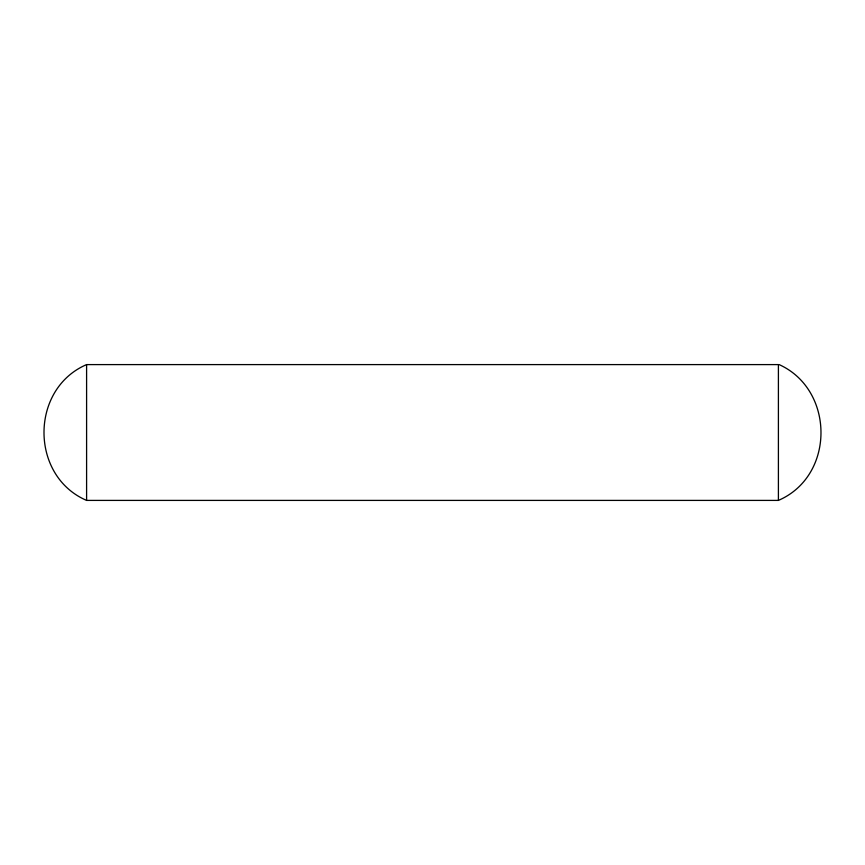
<?xml version="1.0" encoding="UTF-8"?>
<svg xmlns="http://www.w3.org/2000/svg" width="865" height="865" viewBox="0 0 865 865"><rect width="100%" height="100%" fill="white"/><g stroke="black" fill="none" stroke-linecap="round" stroke-linejoin="round"><path stroke-width="1.3" d="M779.149 364.598C834.822 389.747 835.266 475.912 778.403 500.403L86.597 500.403C29.799 476.053 29.799 388.947 86.597 364.598L778.403 364.598L778.403 500.403M86.597 364.598L86.597 500.403"/></g></svg>
